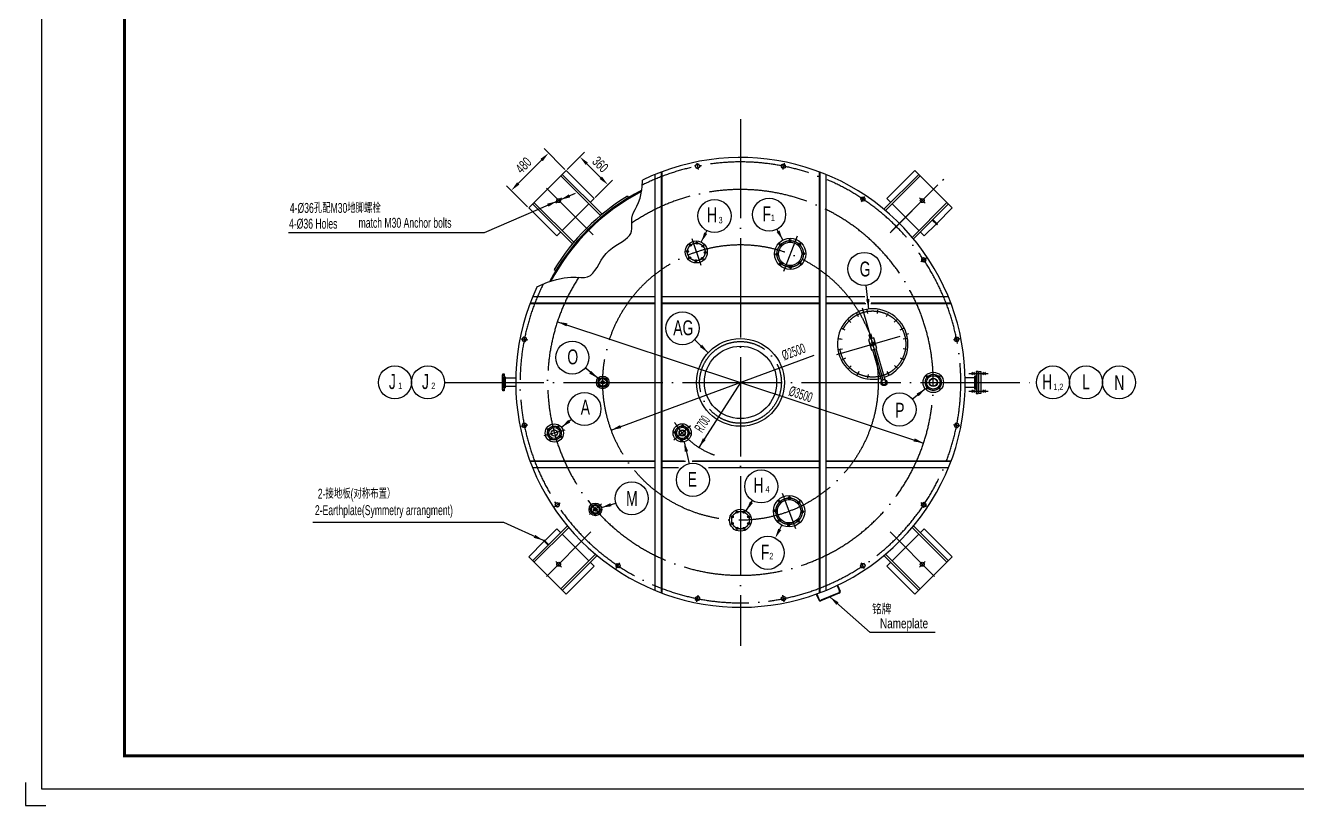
# Model space of a CAD drawing. Extents: x 7203 to 32733, y 57887 to 76007.
# Drawn here: x 7203 to 18748, y 57887 to 64964 of the extents above; entities that cross this region are included whole.
import ezdxf
from ezdxf.enums import TextEntityAlignment as Align

# ---------------------------------------------------------------- set-up
doc = ezdxf.new("R2010")
doc.units = 0
doc.header["$LTSCALE"] = 30
doc.linetypes.add('CENTER', pattern=[25, 20, -2, 1, -2])
doc.linetypes.add('DASHDOT-M', pattern=[36, 30, -3, 0, -3])
doc.layers.get('0').update_dxf_attribs({"linetype": 'CONTINUOUS'})
for name, color, linetype in [('CENTER', 1, 'CENTER'), ('CONT', 4, 'CONTINUOUS'), ('DIM', 7, 'CONTINUOUS')]:
    doc.layers.add(name, color=color, linetype=linetype)
doc.styles.add('HZ', font='ced.shx', dxfattribs={"width": 0.7, "height": 90, "bigfont": 'hz.shx'})

# ---------------------------------------------------------------- blocks, each defined once
blk = doc.blocks.new('BOLTT')
at = {"color": 4, "linetype": 'Continuous'}
blk.add_lwpolyline([(-0.44, 0.77), (-0.88, 0), (-0.44, -0.77), (0.44, -0.77), (0.88, 0), (0.44, 0.77)], close=True, dxfattribs=at)
blk.add_circle((0, 0), 0.766, dxfattribs=at)

msp = doc.modelspace()

# ---------------------------------------------------------------- linework, layer by layer
at = {"color": 1, "linetype": 'DASHDOT-M'}
for p, q in [((13692, 64115), (13692, 59337)), ((11553, 61790), (11525, 61790)), ((15765, 61806), (15941, 61806)), ((11553, 61663), (11525, 61663)), ((15765, 61646), (15941, 61646))]:
    msp.add_line(p, q, dxfattribs=at)
at = {"color": 4, "linetype": 'Continuous'}
for p, q in [((11532, 61782), (11534, 61782)), ((11532, 61671), (11532, 61782)), ((11534, 61804), (11546, 61804)), ((11534, 61649), (11534, 61804)), ((11546, 61804), (11546, 61649)), ((11546, 61677), (11546, 61776)), ((11559, 61774), (11550, 61775)), ((11559, 61678), (11559, 61774)), ((15732, 61771), (15818, 61771)), ((15791, 61819), (15816, 61794)), ((15816, 61819), (15791, 61794)), ((15818, 61784), (15827, 61785)), ((15818, 61669), (15818, 61784)), ((15849, 61826), (15832, 61826)), ((15832, 61826), (15832, 61626)), ((15832, 61667), (15832, 61785)), ((15849, 61626), (15849, 61826)), ((15852, 61795), (15849, 61795)), ((15852, 61795), (15855, 61795)), ((15852, 61657), (15852, 61795)), ((15852, 61657), (15852, 61795)), ((15855, 61826), (15872, 61826)), ((15855, 61626), (15855, 61826)), ((15872, 61826), (15872, 61626)), ((15891, 61819), (15915, 61794)), ((15915, 61819), (15891, 61794)), ((11534, 61671), (11532, 61671)), ((11559, 61678), (11550, 61677)), ((11653, 61764), (11559, 61764)), ((11653, 61688), (11559, 61688)), ((15732, 61682), (15818, 61682)), ((15816, 61634), (15791, 61659)), ((15791, 61634), (15816, 61659)), ((15818, 61669), (15827, 61668)), ((15849, 61657), (15852, 61657)), ((15855, 61657), (15852, 61657)), ((15915, 61634), (15891, 61659)), ((15891, 61634), (15915, 61659)), ((11546, 61649), (11534, 61649)), ((15832, 61626), (15849, 61626)), ((15872, 61626), (15855, 61626)), ((14380, 59806), (14402, 59752)), ((14384, 59807), (14406, 59754)), ((14586, 59818), (14420, 59749)), ((14588, 59814), (14421, 59744)), ((14569, 59884), (14591, 59831)), ((14573, 59886), (14596, 59833))]:
    msp.add_line(p, q, dxfattribs=at)
for centre, radius, start, end in [((11550, 61779), 4.22, 180, 264), ((15826, 61791), 6, 276, 0), ((11550, 61673), 4.22, 96, 180), ((15826, 61662), 6, 0, 84), ((14582, 59827), 10, 292.644, 22.644), ((14582, 59827), 15, 292.644, 22.644), ((14416, 59758), 15, 202.644, 292.644), ((14416, 59758), 10, 202.644, 292.644)]:
    msp.add_arc(centre, radius, start, end, dxfattribs=at)
at = {"layer": 'CENTER'}
for p, q in [((15060, 63094), (15536, 63570)), ((14764, 62322), (14748, 62353)), ((14847, 62350), (14841, 62384)), ((14934, 62350), (14939, 62385)), ((15017, 62324), (15033, 62355)), ((14693, 62270), (14669, 62295)), ((15088, 62273), (15113, 62298)), ((14566, 61980), (15219, 62169)), ((14616, 62116), (14582, 62121)), ((14643, 62199), (14611, 62215)), ((15140, 62203), (15171, 62219)), ((15168, 62120), (15202, 62126)), ((14617, 62029), (14582, 62023)), ((15169, 62033), (15203, 62027)), ((14644, 61946), (14614, 61930)), ((15142, 61949), (15173, 61934)), ((14696, 61875), (14672, 61850)), ((14767, 61824), (14752, 61793)), ((14851, 61798), (14846, 61764)), ((14938, 61799), (14944, 61764)), ((15021, 61826), (15037, 61795)), ((15091, 61878), (15116, 61854))]:
    msp.add_line(p, q, dxfattribs=at)
at = {"layer": 'CONT', "color": 4, "linetype": 'Continuous'}
for p, q in [((15476, 63156), (15433, 63199)), ((15480, 63161), (15438, 63203)), ((14903, 62129), (14854, 62115)), ((14854, 62115), (14882, 62019)), ((14877, 62163), (14858, 62158)), ((14858, 62158), (14869, 62119)), ((14888, 62125), (14877, 62163)), ((14930, 62033), (14903, 62129)), ((14882, 62019), (14930, 62033)), ((14889, 62021), (14977, 61719)), ((15011, 61729), (14924, 62031)), ((11904, 60292), (11947, 60249)), ((11909, 60296), (11951, 60254))]:
    msp.add_line(p, q, dxfattribs=at)
at = {"layer": 'CONT'}
for p, q in [((15476, 63156), (15480, 63161)), ((11909, 60296), (11904, 60292))]:
    msp.add_line(p, q, dxfattribs=at)
at = {"layer": 'CONT', "color": 1, "linetype": 'DASHDOT-M'}
msp.add_line((14987, 61748), (14798, 62401), dxfattribs=at)
msp.add_circle((14892, 62074), 300, dxfattribs=at)
at = {"layer": 'CONT', "color": 4, "linetype": 'Continuous'}
msp.add_circle((14994, 61724), 27, dxfattribs=at)
for centre, radius, start, end in [((14892, 62074), 320, 289.3916, 282.9424), ((14994, 61724), 18, 196.167, 16.167)]:
    msp.add_arc(centre, radius, start, end, dxfattribs=at)
at = {"layer": 'DIM'}
for p, q in [((7353, 58037), (7353, 75857)), ((11365, 63084), (9589, 63084)), ((11544, 60456), (9812, 60456)), ((15459, 59458), (14868, 59458)), ((32583, 58037), (7353, 58037))]:
    msp.add_line(p, q, dxfattribs=at)
at = {"layer": 'DIM', "linetype": 'Continuous'}
for p, q in [((12099, 63659), (11909, 63849)), ((11675, 63531), (11887, 63743)), ((12120, 63659), (12276, 63816)), ((12298, 63710), (12425, 63582)), ((11759, 63320), (11569, 63510)), ((12374, 63405), (12531, 63561))]:
    msp.add_line(p, q, dxfattribs=at)
at = {"layer": 'DIM', "color": 4, "linetype": 'Continuous'}
for p, q in [((11770, 63309), (12109, 63649)), ((12074, 63613), (12436, 63251)), ((12109, 63649), (12364, 63394)), ((12916, 63613), (12916, 59840)), ((12973, 63635), (12973, 59817)), ((12979, 63638), (12979, 59815)), ((13282, 63695), (13298, 63709)), ((13284, 63684), (13282, 63695)), ((13284, 63684), (13286, 63674)), ((13286, 63674), (13306, 63667)), ((13318, 63702), (13298, 63709)), ((13322, 63681), (13306, 63667)), ((13320, 63691), (13318, 63702)), ((13320, 63691), (13322, 63681)), ((14064, 63691), (14062, 63681)), ((14062, 63681), (14078, 63667)), ((14064, 63691), (14066, 63702)), ((14066, 63702), (14087, 63709)), ((14098, 63674), (14078, 63667)), ((14102, 63695), (14087, 63709)), ((14100, 63684), (14098, 63674)), ((14100, 63684), (14102, 63695)), ((14405, 63638), (14405, 59815)), ((14412, 63635), (14412, 59817)), ((14468, 63613), (14468, 59840)), ((15310, 63613), (14994, 63297)), ((15275, 63649), (15020, 63394)), ((15275, 63649), (15614, 63309)), ((12061, 63600), (12422, 63240)), ((15323, 63600), (15008, 63285)), ((12364, 63394), (12329, 63359)), ((12668, 63416), (12676, 63402)), ((14788, 63399), (14782, 63391)), ((14782, 63391), (14792, 63372)), ((14788, 63399), (14794, 63408)), ((14794, 63408), (14815, 63407)), ((14825, 63388), (14815, 63407)), ((14819, 63379), (14825, 63388)), ((15056, 63359), (15020, 63394)), ((12024, 63055), (11770, 63309)), ((11805, 63345), (12167, 62983)), ((11818, 63357), (12179, 62997)), ((12316, 63346), (12073, 63103)), ((14813, 63370), (14792, 63372)), ((14819, 63379), (14813, 63370)), ((15312, 63103), (15069, 63346)), ((15566, 63357), (15251, 63042)), ((15579, 63345), (15263, 63028)), ((15473, 63168), (15614, 63309)), ((15360, 63055), (15469, 63163)), ((12060, 63090), (12024, 63055)), ((15360, 63055), (15325, 63090)), ((15345, 62853), (15336, 62847)), ((15336, 62847), (15337, 62826)), ((15357, 62816), (15337, 62826)), ((15345, 62853), (15354, 62859)), ((15354, 62859), (15373, 62849)), ((15365, 62822), (15357, 62816)), ((15365, 62822), (15374, 62828)), ((15374, 62828), (15373, 62849)), ((12002, 62751), (12016, 62742)), ((12916, 62502), (11806, 62502)), ((14405, 62502), (12979, 62502)), ((14822, 62502), (14468, 62502)), ((15579, 62502), (14870, 62502)), ((12916, 62439), (11781, 62439)), ((12916, 62446), (11783, 62446)), ((14405, 62446), (12979, 62446)), ((14405, 62439), (12979, 62439)), ((14822, 62446), (14468, 62446)), ((14829, 62439), (14468, 62439)), ((15603, 62439), (14875, 62439)), ((15601, 62446), (14877, 62446)), ((11724, 62137), (11710, 62121)), ((11717, 62101), (11710, 62121)), ((11734, 62135), (11724, 62137)), ((11734, 62135), (11745, 62132)), ((11737, 62096), (11751, 62112)), ((11745, 62132), (11751, 62112)), ((15640, 62132), (15633, 62112)), ((15647, 62096), (15633, 62112)), ((15650, 62135), (15640, 62132)), ((15650, 62135), (15661, 62137)), ((15661, 62137), (15675, 62121)), ((15668, 62101), (15675, 62121)), ((11727, 62098), (11717, 62101)), ((11727, 62098), (11737, 62096)), ((15657, 62098), (15647, 62096)), ((15657, 62098), (15668, 62101)), ((11717, 61352), (11710, 61332)), ((11724, 61316), (11710, 61332)), ((11727, 61354), (11717, 61352)), ((11734, 61318), (11724, 61316)), ((11727, 61354), (11737, 61356)), ((11734, 61318), (11745, 61320)), ((11737, 61356), (11751, 61340)), ((11745, 61320), (11751, 61340)), ((15647, 61356), (15633, 61340)), ((15640, 61320), (15633, 61340)), ((15650, 61318), (15640, 61320)), ((15657, 61354), (15647, 61356)), ((15650, 61318), (15661, 61316)), ((15657, 61354), (15668, 61352)), ((15661, 61316), (15675, 61332)), ((15668, 61352), (15675, 61332)), ((12916, 61013), (11781, 61013)), ((12916, 61007), (11783, 61007)), ((13180, 61013), (12979, 61013)), ((13192, 61007), (12979, 61007)), ((14405, 61007), (13254, 61007)), ((14405, 61013), (13257, 61013)), ((15603, 61013), (14468, 61013)), ((15601, 61007), (14468, 61007)), ((12916, 60950), (11806, 60950)), ((13128, 60950), (12979, 60950)), ((14405, 60950), (13403, 60950)), ((15579, 60950), (14468, 60950)), ((12019, 60630), (12010, 60625)), ((12010, 60625), (12012, 60603)), ((12019, 60630), (12028, 60636)), ((12028, 60636), (12047, 60627)), ((12048, 60606), (12047, 60627)), ((15336, 60606), (15337, 60627)), ((15357, 60636), (15337, 60627)), ((15365, 60630), (15357, 60636)), ((15365, 60630), (15374, 60625)), ((15374, 60625), (15373, 60603)), ((12031, 60594), (12012, 60603)), ((12039, 60600), (12031, 60594)), ((12039, 60600), (12048, 60606)), ((15345, 60600), (15336, 60606)), ((15345, 60600), (15354, 60594)), ((15354, 60594), (15373, 60603)), ((11805, 60108), (12122, 60424)), ((11818, 60095), (12133, 60411)), ((11916, 60289), (12024, 60398)), ((12024, 60398), (12060, 60363)), ((15566, 60095), (15251, 60411)), ((15579, 60108), (15263, 60424)), ((15325, 60363), (15360, 60398)), ((15360, 60398), (15614, 60143)), ((11770, 60143), (11911, 60285)), ((12073, 60350), (12316, 60107)), ((15069, 60107), (15312, 60350)), ((12061, 59852), (12376, 60167)), ((12074, 59839), (12390, 60156)), ((15310, 59839), (14994, 60156)), ((15323, 59852), (15008, 60167)), ((12109, 59804), (11770, 60143)), ((12364, 60059), (12109, 59804)), ((12329, 60094), (12364, 60059)), ((12566, 60074), (12560, 60065)), ((12560, 60065), (12569, 60046)), ((12566, 60074), (12572, 60082)), ((12590, 60044), (12569, 60046)), ((12572, 60082), (12593, 60081)), ((12596, 60053), (12590, 60044)), ((12602, 60062), (12593, 60081)), ((12596, 60053), (12602, 60062)), ((14782, 60062), (14792, 60081)), ((14788, 60053), (14782, 60062)), ((14788, 60053), (14794, 60044)), ((14813, 60082), (14792, 60081)), ((14794, 60044), (14815, 60046)), ((14819, 60074), (14813, 60082)), ((14825, 60065), (14815, 60046)), ((14819, 60074), (14825, 60065)), ((15020, 60059), (15056, 60094)), ((15275, 59804), (15020, 60059)), ((15614, 60143), (15275, 59804)), ((13284, 59768), (13282, 59758)), ((13282, 59758), (13298, 59744)), ((13284, 59768), (13286, 59779)), ((13286, 59779), (13306, 59786)), ((13318, 59751), (13298, 59744)), ((13322, 59772), (13306, 59786)), ((13320, 59761), (13318, 59751)), ((13320, 59761), (13322, 59772)), ((14062, 59772), (14078, 59786)), ((14064, 59761), (14062, 59772)), ((14064, 59761), (14066, 59751)), ((14066, 59751), (14087, 59744)), ((14098, 59779), (14078, 59786)), ((14102, 59758), (14087, 59744)), ((14100, 59768), (14098, 59779)), ((14100, 59768), (14102, 59758))]:
    msp.add_line(p, q, dxfattribs=at)
at = {"layer": 'DIM', "color": 1, "linetype": 'DASHDOT-M'}
for p, q in [((13296, 63716), (13308, 63658)), ((14088, 63716), (14076, 63658)), ((12354, 63064), (11931, 63487)), ((12017, 63351), (12068, 63402)), ((14819, 63413), (14786, 63364)), ((15050, 63084), (15453, 63487)), ((15317, 63402), (15368, 63351)), ((14205, 63052), (14082, 62733)), ((13246, 62962), (13231, 62979)), ((13250, 63031), (13332, 62789)), ((13296, 62979), (13297, 63001)), ((13343, 62956), (13359, 62970)), ((14066, 62966), (14047, 62984)), ((14141, 62999), (14140, 63025)), ((14217, 62969), (14235, 62988)), ((13222, 62915), (13201, 62916)), ((13239, 62865), (13223, 62850)), ((13287, 62841), (13285, 62820)), ((13337, 62858), (13351, 62842)), ((13360, 62906), (13382, 62904)), ((14037, 62890), (14010, 62889)), ((14070, 62815), (14051, 62796)), ((14221, 62818), (14240, 62800)), ((14250, 62895), (14277, 62895)), ((15379, 62854), (15330, 62820)), ((14146, 62785), (14146, 62759)), ((11702, 62122), (11761, 62111)), ((15682, 62122), (15624, 62111)), ((15399, 61770), (15383, 61785)), ((15486, 61770), (15501, 61785)), ((11006, 61726), (16378, 61726)), ((12418, 61750), (12406, 61762)), ((12418, 61702), (12406, 61690)), ((12466, 61750), (12478, 61762)), ((12466, 61702), (12478, 61690)), ((15399, 61683), (15383, 61667)), ((15486, 61683), (15501, 61667)), ((11702, 61330), (11761, 61342)), ((11959, 61293), (11940, 61304)), ((12029, 61312), (12040, 61331)), ((13238, 61333), (13088, 61203)), ((13167, 61320), (13168, 61341)), ((15682, 61330), (15624, 61342)), ((12099, 61293), (11908, 61241)), ((11978, 61222), (11967, 61203)), ((12048, 61241), (12067, 61231)), ((13111, 61272), (13090, 61273)), ((13159, 61217), (13158, 61195)), ((13215, 61264), (13236, 61263)), ((12005, 60599), (12055, 60632)), ((12322, 60528), (12432, 60623)), ((12378, 60608), (12379, 60625)), ((14060, 60635), (14042, 60654)), ((14193, 60397), (14073, 60717)), ((14137, 60663), (14137, 60690)), ((14211, 60630), (14230, 60648)), ((15379, 60599), (15330, 60632)), ((12341, 60576), (12324, 60577)), ((12373, 60540), (12372, 60523)), ((12409, 60572), (12426, 60570)), ((13628, 60503), (13608, 60511)), ((13666, 60540), (13657, 60560)), ((13719, 60540), (13727, 60560)), ((13756, 60503), (13776, 60511)), ((14026, 60560), (14000, 60561)), ((14240, 60553), (14266, 60552)), ((13628, 60450), (13608, 60442)), ((13666, 60412), (13657, 60392)), ((13719, 60412), (13727, 60392)), ((13756, 60450), (13776, 60442)), ((14055, 60484), (14036, 60466)), ((14130, 60450), (14129, 60424)), ((14206, 60479), (14224, 60459)), ((12335, 60369), (11931, 59966)), ((15050, 60369), (15453, 59966)), ((12068, 60051), (12017, 60102)), ((12565, 60039), (12598, 60089)), ((14819, 60039), (14786, 60089)), ((15368, 60102), (15317, 60051)), ((13296, 59736), (13308, 59795)), ((14088, 59736), (14076, 59795))]:
    msp.add_line(p, q, dxfattribs=at)
at = {"layer": 'DIM', "color": 7, "linetype": 'Continuous'}
for p, q in [((12192, 63441), (11365, 63084)), ((13336, 62999), (13388, 63102)), ((14076, 63018), (14023, 63116)), ((14857, 62392), (14832, 62606)), ((12031, 62276), (15353, 61176)), ((13399, 61995), (13275, 62114)), ((12519, 61294), (14360, 61973)), ((12398, 61763), (12282, 61857)), ((13692, 61726), (13315, 61136)), ((15370, 61668), (15252, 61574)), ((12068, 61319), (12159, 61392)), ((13181, 61188), (13226, 60988)), ((12430, 60590), (12562, 60630)), ((12430, 60590), (12562, 60630)), ((13744, 60562), (13801, 60654)), ((11904, 60292), (11544, 60456)), ((14024, 60345), (14068, 60430)), ((14505, 59779), (14868, 59458))]:
    msp.add_line(p, q, dxfattribs=at)
at = {"layer": 'DIM', "const_width": 27}
msp.add_lwpolyline([(8103, 58337), (8103, 75557), (32283, 75557), (32283, 58337)], close=True, dxfattribs=at)
at = {"layer": 'DIM', "color": 4, "linetype": 'Continuous'}
msp.add_lwpolyline([(11845, 62592), (11941, 62635), (12023, 62661), (12093, 62676), (12152, 62681), (12201, 62681), (12242, 62679), (12276, 62679), (12305, 62684), (12330, 62696), (12352, 62716), (12371, 62741), (12390, 62770), (12409, 62801), (12428, 62834), (12449, 62866), (12473, 62896), (12500, 62922), (12530, 62946), (12560, 62967), (12591, 62986), (12620, 63004), (12646, 63022), (12668, 63040), (12686, 63058), (12697, 63078), (12703, 63099), (12705, 63121), (12705, 63144), (12705, 63168), (12705, 63192), (12707, 63217), (12712, 63242), (12722, 63268), (12736, 63295), (12751, 63324), (12766, 63358), (12781, 63398), (12792, 63444), (12800, 63498), (12802, 63562)], dxfattribs=at)
at = {"layer": 'DIM'}
for points in [[(7203, 58095), (7203, 57887)], [(7203, 57887), (7389, 57887)]]:
    msp.add_lwpolyline(points, dxfattribs=at)
at = {"layer": 'DIM', "color": 4, "linetype": 'Continuous'}
for centre, radius in [((13302, 63688), 18.4), ((14082, 63688), 18.4), ((12042, 63376), 18), ((14803, 63389), 18.4), ((15342, 63376), 18), ((13291, 62910), 100), ((13211, 62915), 9), ((13238, 62970), 9), ((13296, 62990), 9), ((13351, 62963), 9), ((14143, 62892), 142), ((14143, 62892), 106), ((14057, 62975), 11), ((14141, 63012), 11), ((14226, 62979), 11), ((13231, 62857), 9), ((13286, 62830), 9), ((13344, 62850), 9), ((13371, 62905), 9), ((14023, 62889), 11), ((14061, 62805), 11), ((14230, 62809), 11), ((14263, 62895), 11), ((15355, 62837), 18.4), ((14146, 62772), 11), ((11731, 62116), 18.4), ((13692, 61726), 398), ((15654, 62116), 18.4), ((13692, 61726), 328), ((12442, 61726), 57.5), ((15442, 61726), 92.5), ((15442, 61726), 61), ((15391, 61778), 9), ((15493, 61778), 9), ((12412, 61756), 7), ((12412, 61696), 7), ((12442, 61726), 34), ((12442, 61726), 16), ((12442, 61726), 12.5), ((12472, 61756), 7), ((12472, 61696), 7), ((15391, 61675), 9), ((15442, 61726), 38), ((15442, 61726), 34), ((15493, 61675), 9), ((11731, 61336), 18.4), ((12003, 61267), 82.5), ((11949, 61298), 9), ((12003, 61267), 51), ((12035, 61321), 9), ((13163, 61268), 82.5), ((13163, 61268), 51), ((13167, 61330), 9), ((15654, 61336), 18.4), ((11972, 61213), 9), ((12003, 61267), 28.5), ((12058, 61236), 9), ((13101, 61273), 9), ((13163, 61268), 28.5), ((13163, 61268), 25), ((13158, 61206), 9), ((13225, 61264), 9), ((12029, 60615), 18.4), ((12375, 60574), 57.5), ((12378, 60616), 7), ((14133, 60557), 142), ((14133, 60557), 106), ((14051, 60644), 11), ((14137, 60677), 11), ((14221, 60639), 11), ((15355, 60615), 18.4), ((12333, 60577), 7), ((12375, 60574), 34), ((12375, 60574), 16), ((12375, 60574), 12.5), ((12372, 60531), 7), ((12418, 60571), 7), ((13692, 60476), 100), ((13618, 60507), 9), ((13662, 60550), 9), ((13723, 60550), 9), ((13766, 60507), 9), ((14013, 60561), 11), ((14253, 60553), 11), ((13618, 60446), 9), ((13662, 60402), 9), ((13723, 60402), 9), ((13766, 60446), 9), ((14046, 60475), 11), ((14129, 60437), 11), ((14215, 60469), 11), ((12042, 60076), 18), ((12581, 60063), 18.4), ((14803, 60063), 18.4), ((15342, 60076), 18), ((13302, 59765), 18.4), ((14082, 59765), 18.4)]:
    msp.add_circle(centre, radius, dxfattribs=at)
at = {"layer": 'DIM', "color": 7, "linetype": 'Continuous'}
for centre in [(13456, 63236), (13952, 63248), (14816, 62756), (13166, 62217), (12166, 61951), (10556, 61726), (10856, 61726), (16528, 61726), (16828, 61726), (17128, 61726), (12276, 61485), (15135, 61480), (13260, 60842), (13880, 60782), (12705, 60674), (13939, 60180)]:
    msp.add_circle(centre, 150, dxfattribs=at)
at = {"layer": 'DIM', "color": 1, "linetype": 'DASHDOT-M'}
for centre, radius in [((13692, 61726), 1250), ((13291, 62910), 80), ((14143, 62892), 120), ((13692, 61726), 371), ((12442, 61726), 42.5), ((15442, 61726), 72.5), ((12003, 61267), 62.5), ((13163, 61268), 62.5), ((12375, 60574), 42.5), ((14133, 60557), 120), ((13692, 60476), 80)]:
    msp.add_circle(centre, radius, dxfattribs=at)
at = {"layer": 'DIM', "color": 4, "linetype": 'Continuous'}
for radius, start, end in [(2040, 154.8977, 115.8846), (1960, 117.2133, 152.2046), (1950, 117.4198, 151.9006), (1976, 121.2245, 148.7755)]:
    msp.add_arc((13692, 61726), radius, start, end, dxfattribs=at)
at = {"layer": 'DIM', "color": 1, "linetype": 'DASHDOT-M'}
for radius, start, end in [(2000, 153.5548, 116.4821), (1750, 146.9691, 124.3498), (700, 211.3068, 250.2484)]:
    msp.add_arc((13692, 61726), radius, start, end, dxfattribs=at)
at = {"layer": 'DIM', "linetype": 'Continuous'}
for points in [[(11877, 63754), (11898, 63733), (11951, 63807)], [(12308, 63720), (12287, 63699), (12234, 63773)], [(11665, 63542), (11686, 63521), (11612, 63467)], [(12435, 63593), (12414, 63572), (12489, 63519)]]:
    msp.add_solid(points, dxfattribs=at)
at = {"layer": 'DIM', "color": 7, "linetype": 'Continuous'}
for points in [[(12147, 63405), (12135, 63433), (12059, 63383)], [(11949, 63320), (11937, 63347), (12026, 63369)], [(13336, 62999), (13363, 63087), (13390, 63073)], [(14076, 63018), (14020, 63090), (14047, 63104)], [(14857, 62392), (14832, 62480), (14861, 62483)], [(12112, 62234), (12121, 62262), (12031, 62276)], [(13399, 61995), (13324, 62047), (13344, 62068)], [(12398, 61763), (12318, 61808), (12337, 61831)], [(15370, 61668), (15309, 61600), (15290, 61624)], [(12068, 61319), (12129, 61387), (12147, 61363)], [(12609, 61311), (12599, 61339), (12519, 61294)], [(13351, 61220), (13376, 61204), (13315, 61136)], [(15263, 61190), (15273, 61219), (15353, 61176)], [(13181, 61188), (13216, 61103), (13186, 61097)], [(12430, 60590), (12512, 60631), (12521, 60602)], [(13744, 60562), (13779, 60646), (13804, 60630)], [(14007, 60313), (14035, 60400), (14062, 60386)], [(11904, 60292), (11816, 60316), (11829, 60343)], [(14505, 59779), (14582, 59731), (14562, 59708)]]:
    msp.add_solid(points, dxfattribs=at)

# ---------------------------------------------------------------- block references
at = {"layer": 'CONT', "color": 4, "linetype": 'Continuous', "xscale": 20, "yscale": 20, "zscale": 20, "rotation": 286.1670084105637}
msp.add_blockref('BOLTT', (14892, 62074), dxfattribs=at)

# ---------------------------------------------------------------- texts
at = {"layer": 'DIM', "style": 'HZ', "width": 0.65}
for s, p in [('4-%%c36孔配M30地脚螺栓', (9602, 63264)), ('4-%%c36 Holes', (9595, 63121)), ('match M30 Anchor bolts', (10226, 63129)), ('2-接地板(对称布置）', (9856, 60672)), ('2-Earthplate(Symmetry arrangment)', (9830, 60522))]:
    msp.add_text(s, height=90, dxfattribs=at).set_placement(p)
at = {"layer": 'DIM', "linetype": 'Continuous', "style": 'HZ', "width": 0.7}
for s, height, p in [('H', 135, (13388, 63178)), ('F', 135, (13891, 63187)), ('3', 58.5, (13493, 63169)), ('1', 58.5, (13968, 63190)), ('G', 135, (14774, 62687)), ('AG', 135, (13082, 62154)), ('O', 135, (12121, 61890)), ('J', 135, (10501, 61666)), ('J', 135, (10801, 61666)), ('H', 135, (16430, 61663)), ('L', 135, (16793, 61663)), ('N', 135, (17085, 61656)), ('1', 58.5, (10586, 61666)), ('2', 58.5, (10886, 61666)), ('1,2', 58.5, (16531, 61656)), ('A', 135, (12242, 61433)), ('P', 135, (15096, 61406)), ('E', 135, (13213, 60779)), ('H', 135, (13810, 60727)), ('4', 58.5, (13919, 60727)), ('F', 135, (13877, 60119)), ('2', 58.5, (13954, 60121))]:
    msp.add_text(s, height=height, dxfattribs=at).set_placement(p)
at = {"layer": 'DIM', "color": 7, "linetype": 'Continuous', "style": 'HZ'}
for s, rotation, width, p in [('%%c2500', 20.2299, 0.6, (14088, 61925)), ('%%C3500', 341.6782, 0.6, (14122, 61611)), ('R700', 57.436, 0.4, (13344, 61265))]:
    msp.add_text(s, height=90, rotation=rotation, dxfattribs=dict(at, width=width)).set_placement(p)
at = {"layer": 'DIM', "color": 7, "linetype": 'Continuous', "style": 'HZ', "width": 0.7}
msp.add_text('M', height=135, dxfattribs=at).set_placement((12654, 60606))
at = {"layer": 'DIM', "style": 'HZ', "width": 0.75}
for s, p in [('铭牌', (14973, 59675)), ('Nameplate ', (15189, 59529))]:
    msp.add_text(s, height=90, dxfattribs=at).set_placement(p, align=Align.MIDDLE)
at = {"layer": 'DIM', "linetype": 'Continuous', "char_height": 90, "attachment_point": 5, "style": 'HZ'}
for s, insert, rotation in [('\\A1;480', (11723, 63696), 45), ('\\A1;360', (12420, 63704), 315)]:
    msp.add_mtext(s, dxfattribs=dict(at, insert=insert, rotation=rotation))

doc.saveas('drawing.dxf')
